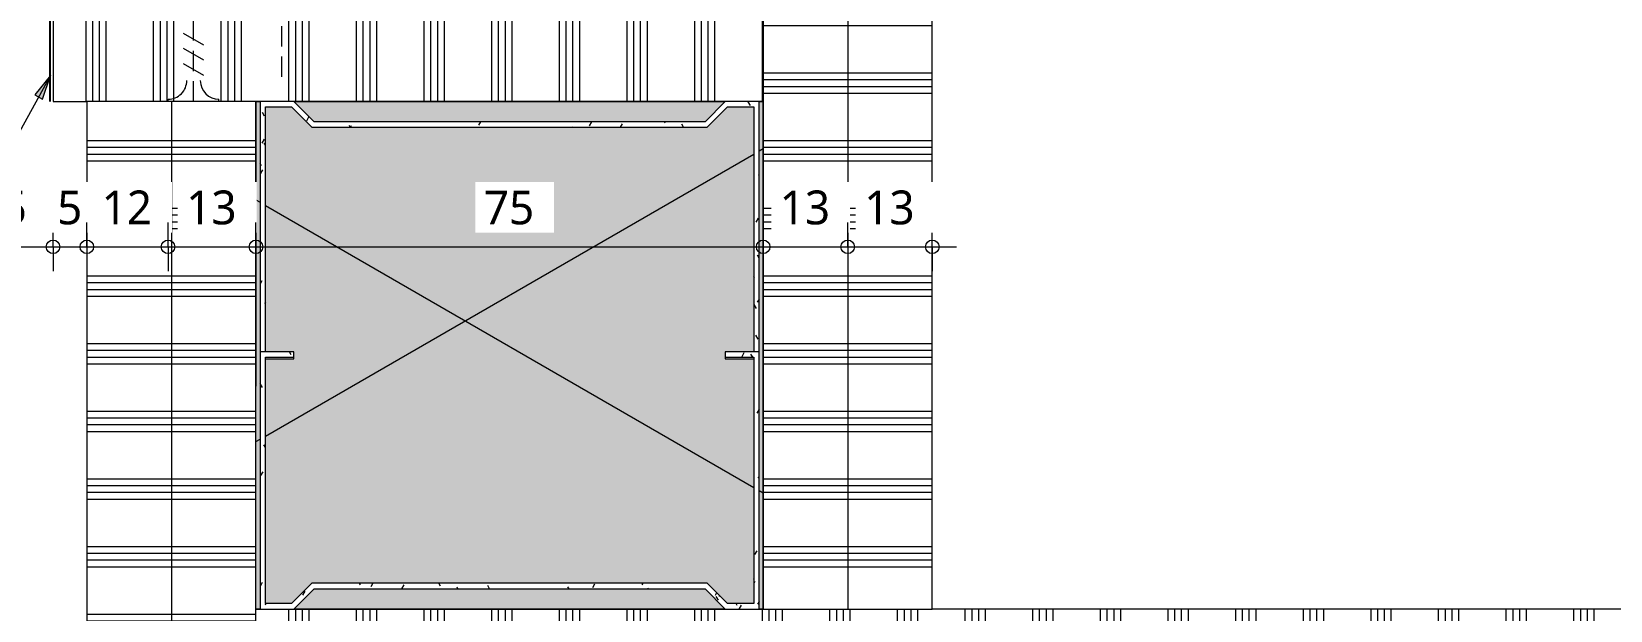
# Model space of a CAD drawing. Header units: millimetres. Extents: x 32900 to 38291, y -18988 to 4133.
# Drawn here: x 33216 to 33449.4, y -5862.4 to -5776.9 of the extents above; entities that cross this region are included whole.
import ezdxf

# ---------------------------------------------------------------- set-up
doc = ezdxf.new("R2010")
doc.units = ezdxf.units.MM
doc.linetypes.add('MV_hidden_2', pattern=[4.5, 3, -1.5])
for name, color, linetype, lineweight in [('A-ANNO-DIMS', 211, 'Continuous', 13), ('A-ANNO-DIMS-2', 211, 'Continuous', 13), ('A-DETL', 90, 'Continuous', 13), ('A-DETL-GENF', 92, 'Continuous', 18), ('A-DETL-THIN', 151, 'Continuous', 18), ('G-ANNO-TEXT', 231, 'Continuous', 13)]:
    doc.layers.add(name, color=color, linetype=linetype, lineweight=lineweight)
doc.styles.add('Segoe UI', font='segoeui.ttf', dxfattribs={"height": 5})
doc.dimstyles.new('2_5_mm', dxfattribs={"dimscale": 304.8, "dimtxt": 5.236819727891156, "dimasz": 0.0065616797900262, "dimexe": 0.0118110236220473, "dimexo": 0.0625, "dimgap": 0.0059055118110236, "dimtad": 1, "dimdec": 0, "dimzin": 0, "dimdsep": 46, "dimtxsty": 'Segoe UI', "dimblk1": 'DOTBLANK', "dimblk2": 'DOTBLANK', "dimsah": 1, "dimcen": 0.09, "dimdle": 0.0118110236220473, "dimazin": 0, "dimtfac": 1, "dimtdec": 4, "dimtix": 1, "dimtmove": 0, "dimatfit": 3, "dimfxl": 0.0118110236220473, "dimfxlon": 1, "dimtvp": 1, "dimtfill": 1, "dimtolj": 1, "dimtzin": 0, "dimarcsym": 2})
pattern_1 = [(90, (4, 0), (-10, 6e-16), []), (90, (5, 0), (-10, 6e-16), []), (90, (6, 0), (-10, 6e-16), []), (90, (7, 0), (-10, 6e-16), [])]
pattern_2 = [(0, (0, 4), (0, 10), []), (0, (0, 5), (0, 10), []), (0, (0, 6), (0, 10), []), (0, (0, 7), (0, 10), [])]
pattern_3 = [(0, (0, 0), (8.128, 2.032), [0.67056, -5.424999999999999, 0.67056, -5.424999999999999, -32.512]), (0, (0, 0), (8.128, 2.032), [-12.192, 0.67056, -11.521, 0.67056, -5.424999999999999, -14.224]), (0, (0, 0), (8.128, 2.032), [-30.48, 0.67056, -3.393, 0.67056, -9.488999999999997]), (120, (3.048, 1.016), (-5.823763620489978, 6.023054481959919), [0.67056, -5.424999999999998, 0.67056, -5.424999999999998, -32.51199999999999]), (120, (3.048, 1.016), (-5.823763620489978, 6.023054481959919), [-12.192, 0.67056, -11.52099999999999, 0.67056, -5.424999999999998, -14.224]), (120, (3.048, 1.016), (-5.823763620489978, 6.023054481959919), [-30.48, 0.67056, -3.392999999999999, 0.67056, -9.488999999999997]), (240, (4.064, 5.08), (-2.304236379510018, -8.055054481959917), [0.67056, -5.424999999999999, 0.67056, -5.424999999999999, -32.512]), (240, (4.064, 5.08), (-2.304236379510018, -8.055054481959917), [-12.192, 0.67056, -11.521, 0.67056, -5.424999999999999, -14.224]), (240, (4.064, 5.08), (-2.304236379510018, -8.055054481959917), [-30.48, 0.67056, -3.393, 0.67056, -9.488999999999997])]

# ---------------------------------------------------------------- blocks, each defined once
blk = doc.blocks.new('42 isolatie - Type 1-3788541-Details ziekenhuis Utiliteitsgebouw')
at = {"layer": 'A-DETL-GENF'}
h = blk.add_hatch(color=256, dxfattribs=at)
h.paths.add_polyline_path([(75.27841160885959, 70.20000000003236), (72.2784116088581, 67.20000000003034), (72.2784116088581, 9.40000000003265), (75.27841160885959, 6.400000000029812), (75.27841160885959, 67.2000000000302)])
h.paths.add_polyline_path([(75.27841160885959, 75.8000000000269), (0.2784116088593067, 75.8000000000269), (0.2784116088593067, 75.20000000002757), (75.27841160885959, 75.20000000002676)])
h.paths.add_polyline_path([(75.27841160885959, 0.8000000000263483), (75.27841160885959, 1.400000000030543), (0.2784116088593067, 1.400000000031355), (0.2784116088593067, 0.8000000000264837), (74.4784116088576, 0.8000000000263483)])
h.paths.add_polyline_path([(74.4784116088576, 2.200000000029143), (74.4784116088576, 6.068629150133597), (71.47841160885828, 9.068629150136434), (71.47841160885828, 67.53137084992656), (74.4784116088576, 70.53137084992385), (74.4784116088576, 74.4000000000283), (38.2784116088615, 74.4000000000287), (38.2784116088615, 70.20000000003344), (37.27841160885739, 70.20000000003344), (37.27841160885739, 74.4000000000287), (1.07841160886129, 74.4000000000291), (1.07841160886129, 70.53137084992466), (4.078411608860608, 67.53137084992721), (4.078411608860608, 9.068629150131695), (1.07841160886129, 6.068629150134409), (1.07841160886129, 2.200000000029955), (37.27841160885739, 2.200000000029549), (37.27841160885739, 6.400000000030218), (38.2784116088615, 6.400000000030218), (38.2784116088615, 2.200000000029549), (71.47841160885828, 2.200000000029278)])
h.paths.add_polyline_path([(3.27841160886079, 9.400000000033327), (3.27841160886079, 67.20000000003101), (0.2784116088593067, 70.20000000003385), (0.2784116088593067, 6.400000000030624), (2.947040758959025, 9.068629150131695)])
at = {"layer": 'A-DETL-GENF', "lineweight": 13}
h = blk.add_hatch(dxfattribs=at)
h.set_pattern_fill('FP_4', color=256, style=0, pattern_type=2)
h.set_pattern_definition([(60, (0, 0), (-69.28203230275508, 40), []), (120, (0, 0), (-69.2820323027551, -39.99999999999999), [])])
h.paths.add_polyline_path([(75.27841160885959, 70.20000000003236), (72.2784116088581, 67.20000000003034), (72.2784116088581, 9.40000000003265), (75.27841160885525, 6.400000000029812), (75.27841160885959, 67.2000000000302)])
h.paths.add_polyline_path([(75.27841160885959, 75.80000000002661), (0.2784116088593067, 75.80000000002661), (0.2784116088593067, 75.20000000002757), (75.27841160885959, 75.20000000002676)])
h.paths.add_polyline_path([(75.27841160885525, 1.400000000030543), (0.2784116088571409, 1.400000000031355), (0.2784116088571409, 0.8000000000264837), (75.27841160885525, 0.8000000000263483)])
h.paths.add_polyline_path([(74.4784116088576, 2.200000000029143), (74.4784116088576, 6.068629150133597), (71.47841160885828, 9.068629150136434), (71.47841160885828, 67.53137084992656), (74.4784116088576, 70.53137084992385), (74.4784116088576, 74.4000000000283), (38.2784116088615, 74.4000000000287), (38.2784116088615, 70.20000000003344), (37.27841160885739, 70.20000000003344), (37.27841160885739, 74.4000000000287), (1.07841160886129, 74.4000000000291), (1.07841160886129, 70.53137084992466), (4.078411608860608, 67.53137084992721), (4.078411608860608, 9.068629150131695), (1.07841160886129, 6.068629150134409), (1.07841160886129, 2.200000000029955), (37.27841160885739, 2.200000000029549), (37.27841160885739, 6.400000000030218), (38.2784116088615, 6.400000000030218), (38.2784116088615, 2.200000000029549), (71.47841160885828, 2.200000000029278)])
h.paths.add_polyline_path([(3.27841160886079, 9.400000000033327), (3.27841160886079, 67.20000000003101), (0.2784116088593067, 70.20000000003385), (0.2784116088571409, 6.400000000030624), (2.947040758959025, 9.068629150131695)])
at = {"layer": 'A-DETL-GENF'}
for p, q in [((75.27841160885451, 75.80000000000125), (0.2784116088542307, 75.80000000000125)), ((0.2784116088542307, 75.80000000000125), (0.2784116088542247, 75.20000000000164)), ((75.2784116088545, 75.20000000000078), (75.27841160885451, 75.80000000000125)), ((0.2784116088541751, 70.20000000000782), (0.2784116088535418, 6.400000000004805)), ((75.27841160885382, 6.400000000004119), (75.27841160885444, 70.20000000000698)), ((0.2784116088534922, 1.400000000005578), (0.2784116088534862, 0.8000000000007149)), ((0.2784116088534862, 0.8000000000007149), (42.31628140434282, 0.8000000000007149)), ((75.27841160885376, 0.8000000000007149), (75.27841160885377, 1.400000000004897))]:
    blk.add_line(p, q, dxfattribs=at)
blk = doc.blocks.new('DIMBLOCK227-Details ziekenhuis Utiliteitsgebouw')
at = {"layer": 'A-ANNO-DIMS-2'}
for p, q in [((33204.13240155414, -5808.71042097937), (33204.13240155414, -5805.110420979371)), ((33219.13240155415, -5808.71042097937), (33219.13240155415, -5805.110420979371)), ((33204.13240155414, -5808.71042097937), (33219.13240155415, -5808.71042097937)), ((33204.13240155414, -5808.71042097937), (33204.13240155414, -5812.31042097937)), ((33219.13240155415, -5808.71042097937), (33219.13240155415, -5812.31042097937))]:
    blk.add_line(p, q, dxfattribs=at)
for centre, radius in [((33204.13240155414, -5808.71042097937), 1), ((33219.13240155415, -5808.71042097937), 0.999999999992724)]:
    blk.add_circle(centre, radius, dxfattribs=at)
at = {"layer": 'A-ANNO-DIMS-2', "color": 0, "insert": (33207.8238053884, -5800.386982513074), "char_height": 4.999999999999999, "width": 9.140630797773653, "attachment_point": 1, "line_spacing_factor": 1.142578849721707, "style": 'Segoe UI', "bg_fill": 3, "box_fill_scale": 1.25, "bg_fill_color": 9, "bg_fill_true_color": 13158600, "bg_fill_transparency": 0}
blk.add_mtext('15', dxfattribs=at)
blk = doc.blocks.new('_DotBlank')
at = {"color": 0, "linetype": 'ByBlock', "lineweight": -2}
blk.add_line((-0.5, 0), (-1, 0), dxfattribs=at)
blk.add_circle((0, 0), 0.5, dxfattribs=at)
blk = doc.blocks.new('DIMBLOCK228-Details ziekenhuis Utiliteitsgebouw')
at = {"layer": 'A-ANNO-DIMS-2'}
for p, q in [((33219.13240155415, -5808.71042097937), (33219.13240155415, -5805.110420979371)), ((33224.13240155413, -5808.71042097937), (33224.13240155413, -5805.110420979371)), ((33219.13240155415, -5808.71042097937), (33224.13240155413, -5808.71042097937)), ((33219.13240155415, -5808.71042097937), (33219.13240155415, -5812.31042097937)), ((33224.13240155413, -5808.71042097937), (33224.13240155413, -5812.31042097937))]:
    blk.add_line(p, q, dxfattribs=at)
for centre, radius in [((33219.13240155415, -5808.71042097937), 0.999999999992724), ((33224.13240155413, -5808.71042097937), 1)]:
    blk.add_circle(centre, radius, dxfattribs=at)
at = {"layer": 'A-ANNO-DIMS-2', "color": 0, "insert": (33219.72810347127, -5800.386982513074), "char_height": 4.999999999999999, "width": 4.570315398886827, "attachment_point": 1, "line_spacing_factor": 1.142578849721707, "style": 'Segoe UI', "bg_fill": 3, "box_fill_scale": 1.25, "bg_fill_color": 9, "bg_fill_true_color": 13158600, "bg_fill_transparency": 0}
blk.add_mtext('5', dxfattribs=at)
blk = doc.blocks.new('DIMBLOCK229-Details ziekenhuis Utiliteitsgebouw')
at = {"layer": 'A-ANNO-DIMS-2'}
for p, q in [((33224.13240155413, -5808.71042097937), (33224.13240155413, -5805.110420979371)), ((33236.13240155414, -5808.71042097937), (33236.13240155414, -5805.110420979371)), ((33224.13240155413, -5808.71042097937), (33236.13240155414, -5808.71042097937)), ((33224.13240155413, -5808.71042097937), (33224.13240155413, -5812.31042097937)), ((33236.13240155414, -5808.71042097937), (33236.13240155414, -5812.31042097937))]:
    blk.add_line(p, q, dxfattribs=at)
for centre in [(33224.13240155413, -5808.71042097937), (33236.13240155414, -5808.71042097937)]:
    blk.add_circle(centre, 1, dxfattribs=at)
at = {"layer": 'A-ANNO-DIMS-2', "color": 0, "insert": (33226.3238053884, -5800.386982513074), "char_height": 4.999999999999999, "width": 9.140630797773653, "attachment_point": 1, "line_spacing_factor": 1.142578849721707, "style": 'Segoe UI', "bg_fill": 3, "box_fill_scale": 1.25, "bg_fill_color": 9, "bg_fill_true_color": 13158600, "bg_fill_transparency": 0}
blk.add_mtext('12', dxfattribs=at)
blk = doc.blocks.new('DIMBLOCK230-Details ziekenhuis Utiliteitsgebouw')
at = {"layer": 'A-ANNO-DIMS-2'}
for p, q in [((33236.13240155414, -5808.71042097937), (33236.13240155414, -5805.110420979371)), ((33249.13240155414, -5808.71042097937), (33249.13240155414, -5805.110420979371)), ((33236.13240155414, -5808.71042097937), (33249.13240155414, -5808.71042097937)), ((33236.13240155414, -5808.71042097937), (33236.13240155414, -5812.31042097937)), ((33249.13240155414, -5808.71042097937), (33249.13240155414, -5812.31042097937))]:
    blk.add_line(p, q, dxfattribs=at)
for centre in [(33236.13240155414, -5808.71042097937), (33249.13240155414, -5808.71042097937)]:
    blk.add_circle(centre, 1, dxfattribs=at)
at = {"layer": 'A-ANNO-DIMS-2', "color": 0, "insert": (33238.8238053884, -5800.386982513074), "char_height": 4.999999999999999, "width": 9.140630797773653, "attachment_point": 1, "line_spacing_factor": 1.142578849721707, "style": 'Segoe UI', "bg_fill": 3, "box_fill_scale": 1.25, "bg_fill_color": 9, "bg_fill_true_color": 13158600, "bg_fill_transparency": 0}
blk.add_mtext('13', dxfattribs=at)
blk = doc.blocks.new('DIMBLOCK231-Details ziekenhuis Utiliteitsgebouw')
at = {"layer": 'A-ANNO-DIMS-2'}
for p, q in [((33249.13240155414, -5808.71042097937), (33249.13240155414, -5805.110420979371)), ((33324.13240155414, -5808.71042097937), (33324.13240155414, -5805.110420979371)), ((33249.13240155414, -5808.71042097937), (33324.13240155414, -5808.71042097937)), ((33249.13240155414, -5808.71042097937), (33249.13240155414, -5812.31042097937)), ((33324.13240155414, -5808.71042097937), (33324.13240155414, -5812.31042097937))]:
    blk.add_line(p, q, dxfattribs=at)
for centre in [(33249.13240155414, -5808.71042097937), (33324.13240155414, -5808.71042097937)]:
    blk.add_circle(centre, 1, dxfattribs=at)
at = {"layer": 'A-ANNO-DIMS-2', "color": 0, "insert": (33282.8238053884, -5800.386982513074), "char_height": 4.999999999999999, "width": 9.140630797773653, "attachment_point": 1, "line_spacing_factor": 1.142578849721707, "style": 'Segoe UI', "bg_fill": 3, "box_fill_scale": 1.25, "bg_fill_color": 9, "bg_fill_true_color": 13158600, "bg_fill_transparency": 0}
blk.add_mtext('75', dxfattribs=at)
blk = doc.blocks.new('DIMBLOCK232-Details ziekenhuis Utiliteitsgebouw')
at = {"layer": 'A-ANNO-DIMS-2'}
for p, q in [((33324.13240155414, -5808.71042097937), (33324.13240155414, -5805.110420979371)), ((33336.63240155414, -5808.71042097937), (33336.63240155414, -5805.110420979371)), ((33324.13240155414, -5808.71042097937), (33336.63240155414, -5808.71042097937)), ((33324.13240155414, -5808.71042097937), (33324.13240155414, -5812.31042097937)), ((33336.63240155414, -5808.71042097937), (33336.63240155414, -5812.31042097937))]:
    blk.add_line(p, q, dxfattribs=at)
for centre in [(33324.13240155414, -5808.71042097937), (33336.63240155414, -5808.71042097937)]:
    blk.add_circle(centre, 1, dxfattribs=at)
at = {"layer": 'A-ANNO-DIMS-2', "color": 0, "insert": (33326.5738053884, -5800.386982513074), "char_height": 4.999999999999999, "width": 9.140630797773653, "attachment_point": 1, "line_spacing_factor": 1.142578849721707, "style": 'Segoe UI', "bg_fill": 3, "box_fill_scale": 1.25, "bg_fill_color": 9, "bg_fill_true_color": 13158600, "bg_fill_transparency": 0}
blk.add_mtext('13', dxfattribs=at)
blk = doc.blocks.new('DIMBLOCK233-Details ziekenhuis Utiliteitsgebouw')
at = {"layer": 'A-ANNO-DIMS-2'}
for p, q in [((33336.63240155414, -5808.71042097937), (33336.63240155414, -5805.110420979371)), ((33349.13240155414, -5808.71042097937), (33349.13240155414, -5805.110420979371)), ((33336.63240155414, -5808.71042097937), (33352.73240155414, -5808.71042097937)), ((33336.63240155414, -5808.71042097937), (33336.63240155414, -5812.31042097937)), ((33349.13240155414, -5808.71042097937), (33349.13240155414, -5812.31042097937))]:
    blk.add_line(p, q, dxfattribs=at)
for centre in [(33336.63240155414, -5808.71042097937), (33349.13240155414, -5808.71042097937)]:
    blk.add_circle(centre, 1, dxfattribs=at)
at = {"layer": 'A-ANNO-DIMS-2', "color": 0, "insert": (33339.0738053884, -5800.386982513074), "char_height": 4.999999999999999, "width": 9.140630797773653, "attachment_point": 1, "line_spacing_factor": 1.142578849721707, "style": 'Segoe UI', "bg_fill": 3, "box_fill_scale": 1.25, "bg_fill_color": 9, "bg_fill_true_color": 13158600, "bg_fill_transparency": 0}
blk.add_mtext('13', dxfattribs=at)

msp = doc.modelspace()

# ---------------------------------------------------------------- hatches: boundary and pattern name
at = {"layer": 'A-DETL-GENF', "lineweight": 13}
h = msp.add_hatch(dxfattribs=at)
h.set_pattern_fill('FP_12', color=254, style=0, pattern_type=2)
h.set_pattern_definition(pattern_2)
h.paths.add_polyline_path([(33349.13240155417, -5862.241878869008), (33349.13240155417, -5674.741878869008), (33336.63240155417, -5674.741878869008), (33336.63240155417, -5862.241878869008)])
h = msp.add_hatch(dxfattribs=at)
h.set_pattern_fill('FP_12', color=254, style=0, pattern_type=2)
h.set_pattern_definition(pattern_2)
h.paths.add_polyline_path([(33336.63240155417, -5862.241878869008), (33336.63240155417, -5687.241878869008), (33324.13240155417, -5687.241878869008), (33324.13240155417, -5862.241878869008)])
h = msp.add_hatch(dxfattribs=at)
h.set_pattern_fill('FP_2', color=254, style=0, pattern_type=2)
h.set_pattern_definition(pattern_1)
h.paths.add_polyline_path([(33249.73240155418, -5787.241878869008), (33324.13240155417, -5787.241878869008), (33324.13240155417, -5774.741878869007), (33219.13240155418, -5774.741878869007), (33219.13240155418, -5787.241878869008), (33249.13240155416, -5787.241878869008)])
h = msp.add_hatch(dxfattribs=at)
h.set_pattern_fill('FP_12', color=254, style=0, pattern_type=2)
h.set_pattern_definition(pattern_2)
h.paths.add_polyline_path([(33236.63240155417, -5987.241878869006), (33236.63240155417, -5787.241878869007), (33224.13240155416, -5787.241878869007), (33224.13240155416, -5987.241878869006)])
h = msp.add_hatch(dxfattribs=at)
h.set_pattern_fill('FP_12', color=254, style=0, pattern_type=2)
h.set_pattern_definition(pattern_2)
h.paths.add_polyline_path([(33236.63240155417, -5974.741878869009), (33249.13240155416, -5974.741878869009), (33249.13240155416, -5787.241878869007), (33236.63240155417, -5787.241878869007), (33236.63240155417, -5962.241878869042)])
h = msp.add_hatch(dxfattribs=at)
h.set_pattern_fill('FP_6', color=254, style=0, pattern_type=2)
h.set_pattern_definition(pattern_3)
h.paths.add_polyline_path([(33250.53240155417, -5825.241878869008), (33254.73240155417, -5825.241878869008), (33254.73240155417, -5825.041878869004), (33250.53240155417, -5825.041878869004)])
h.paths.add_polyline_path([(33318.53240155417, -5825.241878869008), (33322.73240155417, -5825.241878869008), (33322.73240155417, -5825.041878869004), (33318.53240155417, -5825.041878869004)])
h.paths.add_polyline_path([(33323.51089617783, -5824.241878869004), (33323.53240155417, -5824.241878869004), (33323.53240155417, -5787.241878869008), (33318.53240155417, -5787.241878869008), (33315.53240155417, -5790.241878869007), (33257.73240155418, -5790.241878869007), (33254.73240155417, -5787.241878869008), (33249.73240155418, -5787.241878869008), (33249.75390693051, -5824.241878869004), (33250.53240155417, -5824.241878869004), (33250.53240155417, -5788.041878869009), (33254.40103070428, -5788.041878869009), (33257.40103070427, -5791.041878869008), (33315.86377240407, -5791.041878869008), (33318.86377240407, -5788.041878869009), (33322.73240155417, -5788.041878869009), (33322.73240155417, -5824.241878869004)])
h = msp.add_hatch(dxfattribs=at)
h.set_pattern_fill('FP_6', color=254, style=0, pattern_type=2)
h.set_pattern_definition(pattern_3)
h.paths.add_polyline_path([(33318.53240155417, -5862.241878869006), (33323.53240155417, -5862.241878869006), (33323.53240155417, -5824.241878869004), (33318.53240155417, -5824.241878869004), (33318.53240155417, -5825.041878869004), (33322.73240155417, -5825.041878869004), (33322.73240155417, -5861.441878869007), (33318.86377240407, -5861.441878869007), (33315.86377240407, -5858.441878869006), (33257.40103070428, -5858.441878869006), (33254.40103070428, -5861.441878869005), (33250.53240155417, -5861.441878869005), (33250.53240155417, -5825.041878869004), (33254.73240155417, -5825.041878869004), (33254.73240155417, -5824.241878869004), (33249.73240155418, -5824.241878869004), (33249.73240155418, -5862.241878869005), (33254.73240155417, -5862.241878869005), (33257.73240155418, -5859.241878869005), (33315.53240155417, -5859.241878869005)])
h = msp.add_hatch(dxfattribs=at)
h.set_pattern_fill('FP_2', color=254, style=0, pattern_type=2)
h.set_pattern_definition(pattern_1)
h.paths.add_polyline_path([(33249.73240155418, -5874.741878869008), (33653.50675521593, -5874.741878869008), (33653.50675521593, -5862.241878869008), (33249.13240155416, -5862.241878869008), (33249.13240155416, -5874.741878869008)])
at = {"layer": 'G-ANNO-TEXT'}
msp.add_hatch(color=7, dxfattribs=at).paths.add_polyline_path([(33218.76025984353, -5783.413799556019), (33216.46064752491, -5786.25540564932), (33217.57121764036, -5786.870549567884)])

# ---------------------------------------------------------------- linework, layer by layer
at = {"layer": 'A-DETL', "linetype": 'MV_hidden_2'}
for p, q in [((33252.93778519627, -5783.600176702745), (33252.93778519627, -5738.600176702744)), ((33239.90786478083, -5787.241878869002), (33239.90786478083, -5751.100176702744))]:
    msp.add_line(p, q, dxfattribs=at)
at = {"layer": 'A-DETL', "lineweight": 25}
msp.add_line((33218.63240155415, -5774.241878869), (33218.63240155415, -5787.241878869002), dxfattribs=at)
at = {"layer": 'A-DETL'}
for p, q in [((33241.40786478083, -5778.891878869005), (33238.40786478083, -5777.159828061436)), ((33241.40786478083, -5781.141878869004), (33238.40786478083, -5779.409828061436)), ((33241.40786478083, -5783.391878869007), (33238.40786478083, -5781.659828061436)), ((33236.15786478083, -5787.241878869002), (33236.15786478083, -5786.891878869005)), ((33243.65786478083, -5787.241878869002), (33243.65786478083, -5786.891878869005))]:
    msp.add_line(p, q, dxfattribs=at)
for centre, start, end in [((33236.15786478083, -5784.141878869007), 269.9999999999997, 0), ((33243.65786478083, -5784.141878869004), 180.0000000000564, 269.9999999999997)]:
    msp.add_arc(centre, 2.75, start, end, dxfattribs=at)
at = {"layer": 'A-DETL-THIN'}
for p, q in [((33336.63240155414, -5674.741878869004), (33336.63240155414, -5862.241878869003)), ((33349.13240155414, -5862.241878869003), (33349.13240155414, -5674.741878869004)), ((33324.13240155414, -5761.641878868808), (33324.13240155414, -5862.241878869003)), ((33219.13240155415, -5774.741878869003), (33219.13240155415, -5787.241878869003)), ((33219.13240155415, -5787.241878869003), (33224.13240155413, -5787.241878869003)), ((33236.63240155414, -5787.241878869002), (33224.13240155413, -5787.241878869002)), ((33224.13240155413, -5787.241878869002), (33224.13240155413, -5987.241878869002)), ((33249.13240155414, -5787.241878869002), (33236.63240155414, -5787.241878869002)), ((33236.63240155414, -5787.241878869002), (33236.63240155414, -5974.741878869004)), ((33249.13240155413, -5787.241878869003), (33249.73240155414, -5787.241878869003)), ((33249.13240155414, -5887.241878869034), (33249.13240155414, -5787.241878869002)), ((33254.73240155415, -5787.241878869004), (33249.73240155414, -5787.241878869004)), ((33249.73240155414, -5787.241878869004), (33249.73240155414, -5824.241878868999)), ((33250.53240155414, -5824.241878869001), (33250.53240155414, -5788.041878869004)), ((33250.53240155414, -5788.041878869004), (33254.40103070424, -5788.041878869004)), ((33254.40103070424, -5788.041878869004), (33257.40103070424, -5791.041878869003)), ((33254.73240155414, -5787.241878869003), (33318.53240155414, -5787.241878869003)), ((33257.73240155414, -5790.241878869004), (33254.73240155415, -5787.241878869004)), ((33318.53240155414, -5787.241878869004), (33315.53240155414, -5790.241878869004)), ((33315.86377240404, -5791.041878869003), (33318.86377240404, -5788.041878869004)), ((33323.53240155414, -5787.241878869004), (33318.53240155414, -5787.241878869004)), ((33318.86377240404, -5788.041878869004), (33322.73240155414, -5788.041878869004)), ((33322.73240155414, -5788.041878869004), (33322.73240155414, -5824.241878868999)), ((33323.53240155414, -5787.241878869003), (33324.13240155414, -5787.241878869003)), ((33323.53240155414, -5824.241878869), (33323.53240155414, -5787.241878869004)), ((33257.40103070424, -5791.041878869003), (33315.86377240404, -5791.041878869003)), ((33315.53240155414, -5790.241878869004), (33257.73240155414, -5790.241878869004)), ((33249.73240155414, -5824.241878869), (33249.73240155414, -5862.241878869)), ((33254.73240155415, -5824.241878869), (33249.73240155414, -5824.241878869)), ((33254.73240155415, -5825.041878869), (33254.73240155415, -5824.241878869)), ((33323.53240155414, -5824.241878869), (33318.53240155414, -5824.241878869)), ((33318.53240155414, -5824.241878869), (33318.53240155414, -5825.041878869)), ((33323.53240155414, -5862.241878869002), (33323.53240155414, -5824.241878869)), ((33250.52810047887, -5825.241878869004), (33254.73240155415, -5825.241878869004)), ((33250.53240155414, -5861.441878869), (33250.53240155414, -5825.041878869)), ((33250.53240155414, -5825.041878869), (33254.73240155415, -5825.041878869)), ((33254.73240155415, -5825.241878869004), (33254.73240155415, -5825.041878869)), ((33318.53240155414, -5825.041878869), (33318.53240155414, -5825.241878869006)), ((33318.53240155414, -5825.041878869), (33322.73240155414, -5825.041878869)), ((33318.53240155414, -5825.241878869006), (33322.73670262941, -5825.241878869006)), ((33322.73240155414, -5825.041878869), (33322.73240155414, -5861.441878869003)), ((33257.40103070425, -5858.441878869), (33254.40103070424, -5861.441878869001)), ((33254.73240155415, -5862.241878869), (33257.73240155414, -5859.241878869001)), ((33315.86377240404, -5858.441878869001), (33257.40103070425, -5858.441878869001)), ((33257.73240155414, -5859.241878869001), (33315.53240155414, -5859.241878869001)), ((33315.53240155414, -5859.241878869001), (33318.53240155414, -5862.241878869002)), ((33318.86377240404, -5861.441878869003), (33315.86377240404, -5858.441878869001)), ((33254.40103070424, -5861.441878869), (33250.53240155414, -5861.441878869)), ((33322.73240155414, -5861.441878869003), (33318.86377240404, -5861.441878869003)), ((33249.73240155415, -5862.241878869003), (33249.13240155414, -5862.241878869003)), ((33249.73240155414, -5862.241878869), (33254.73240155415, -5862.241878869)), ((33318.53240155415, -5862.241878869003), (33254.73240155415, -5862.241878869003)), ((33318.53240155414, -5862.241878869002), (33323.53240155414, -5862.241878869002)), ((33324.13240155414, -5862.241878869003), (33323.53240155414, -5862.241878869003)), ((33324.13240155414, -5862.241878869003), (33336.63240155414, -5862.241878869003)), ((33336.63240155414, -5862.241878869003), (33349.13240155414, -5862.241878869003)), ((33653.5067552159, -5862.241878869003), (33349.13240155415, -5862.241878869003))]:
    msp.add_line(p, q, dxfattribs=at)
at = {"layer": 'G-ANNO-TEXT', "color": 250}
for p, q in [((33218.76025984353, -5783.413799556019), (33193.71509661889, -5828.629900982742)), ((33218.76025984353, -5783.413799556019), (33216.46064752491, -5786.25540564932)), ((33217.57121764036, -5786.870549567884), (33218.76025984353, -5783.413799556019)), ((33216.46064752491, -5786.25540564932), (33217.57121764036, -5786.870549567884))]:
    msp.add_line(p, q, dxfattribs=at)

# ---------------------------------------------------------------- block references
at = {"layer": 'A-DETL-GENF', "rotation": 270.0000000000006}
msp.add_blockref('42 isolatie - Type 1-3788541-Details ziekenhuis Utiliteitsgebouw', (33248.33240155414, -5786.963467260147), dxfattribs=at)

# ---------------------------------------------------------------- next in the draw order: dimensions: what is measured, and where the dimension line sits
at = {"layer": 'A-ANNO-DIMS'}
dim = msp.add_linear_dim(base=(33219.13240155415, -5808.71042097937), p1=(33204.13240155414, -5805.110420979371), p2=(33219.13240155415, -5805.110420979371), dimstyle='2_5_mm', override={"dimpost": '<>', "dimfxl": 15.00000000000727}, dxfattribs=at)
dim.commit()
dim.dimension.update_dxf_attribs({"geometry": 'DIMBLOCK227-Details ziekenhuis Utiliteitsgebouw', "text_midpoint": (33211.63240155415, -5804.311048588683)})

# ---------------------------------------------------------------- next in the draw order: dimensions: what is measured, and where the dimension line sits
dim = msp.add_linear_dim(base=(33224.13240155413, -5808.71042097937), p1=(33219.13240155415, -5805.110420979371), p2=(33224.13240155413, -5805.110420979371), dimstyle='2_5_mm', override={"dimpost": '<>', "dimfxl": 4.999999999985448}, dxfattribs=at)
dim.commit()
dim.dimension.update_dxf_attribs({"geometry": 'DIMBLOCK228-Details ziekenhuis Utiliteitsgebouw', "text_midpoint": (33221.63240155414, -5804.366836594386)})

# ---------------------------------------------------------------- next in the draw order: dimensions: what is measured, and where the dimension line sits
dim = msp.add_linear_dim(base=(33236.13240155414, -5808.71042097937), p1=(33224.13240155413, -5805.110420979371), p2=(33236.13240155414, -5805.110420979371), dimstyle='2_5_mm', override={"dimpost": '<>', "dimfxl": 12.00000000000727}, dxfattribs=at)
dim.commit()
dim.dimension.update_dxf_attribs({"geometry": 'DIMBLOCK229-Details ziekenhuis Utiliteitsgebouw', "text_midpoint": (33230.13240155413, -5804.354632968138)})

# ---------------------------------------------------------------- next in the draw order: dimensions: what is measured, and where the dimension line sits
dim = msp.add_linear_dim(base=(33249.13240155414, -5808.71042097937), p1=(33236.13240155414, -5805.110420979371), p2=(33249.13240155414, -5805.110420979371), dimstyle='2_5_mm', override={"dimpost": '<>', "dimfxl": 13}, dxfattribs=at)
dim.commit()
dim.dimension.update_dxf_attribs({"geometry": 'DIMBLOCK230-Details ziekenhuis Utiliteitsgebouw', "text_midpoint": (33242.63240155414, -5804.311048588683)})

# ---------------------------------------------------------------- next in the draw order: dimensions: what is measured, and where the dimension line sits
dim = msp.add_linear_dim(base=(33324.13240155414, -5808.71042097937), p1=(33249.13240155414, -5805.110420979371), p2=(33324.13240155414, -5805.110420979371), dimstyle='2_5_mm', override={"dimpost": '<>', "dimfxl": 75}, dxfattribs=at)
dim.commit()
dim.dimension.update_dxf_attribs({"geometry": 'DIMBLOCK231-Details ziekenhuis Utiliteitsgebouw', "text_midpoint": (33286.63240155414, -5804.366836594386)})

# ---------------------------------------------------------------- next in the draw order: dimensions: what is measured, and where the dimension line sits
dim = msp.add_linear_dim(base=(33336.63240155414, -5808.71042097937), p1=(33324.13240155414, -5805.110420979371), p2=(33336.63240155414, -5805.110420979371), dimstyle='2_5_mm', override={"dimpost": '<>', "dimfxl": 12.5}, dxfattribs=at)
dim.commit()
dim.dimension.update_dxf_attribs({"geometry": 'DIMBLOCK232-Details ziekenhuis Utiliteitsgebouw', "text_midpoint": (33330.38240155414, -5804.311048588683)})

# ---------------------------------------------------------------- next in the draw order: dimensions: what is measured, and where the dimension line sits
dim = msp.add_linear_dim(base=(33349.13240155414, -5808.71042097937), p1=(33336.63240155414, -5805.110420979371), p2=(33349.13240155414, -5805.110420979371), dimstyle='2_5_mm', override={"dimpost": '<>', "dimfxl": 12.5}, dxfattribs=at)
dim.commit()
dim.dimension.update_dxf_attribs({"geometry": 'DIMBLOCK233-Details ziekenhuis Utiliteitsgebouw', "text_midpoint": (33342.88240155414, -5804.311048588683)})

doc.saveas('drawing.dxf')
